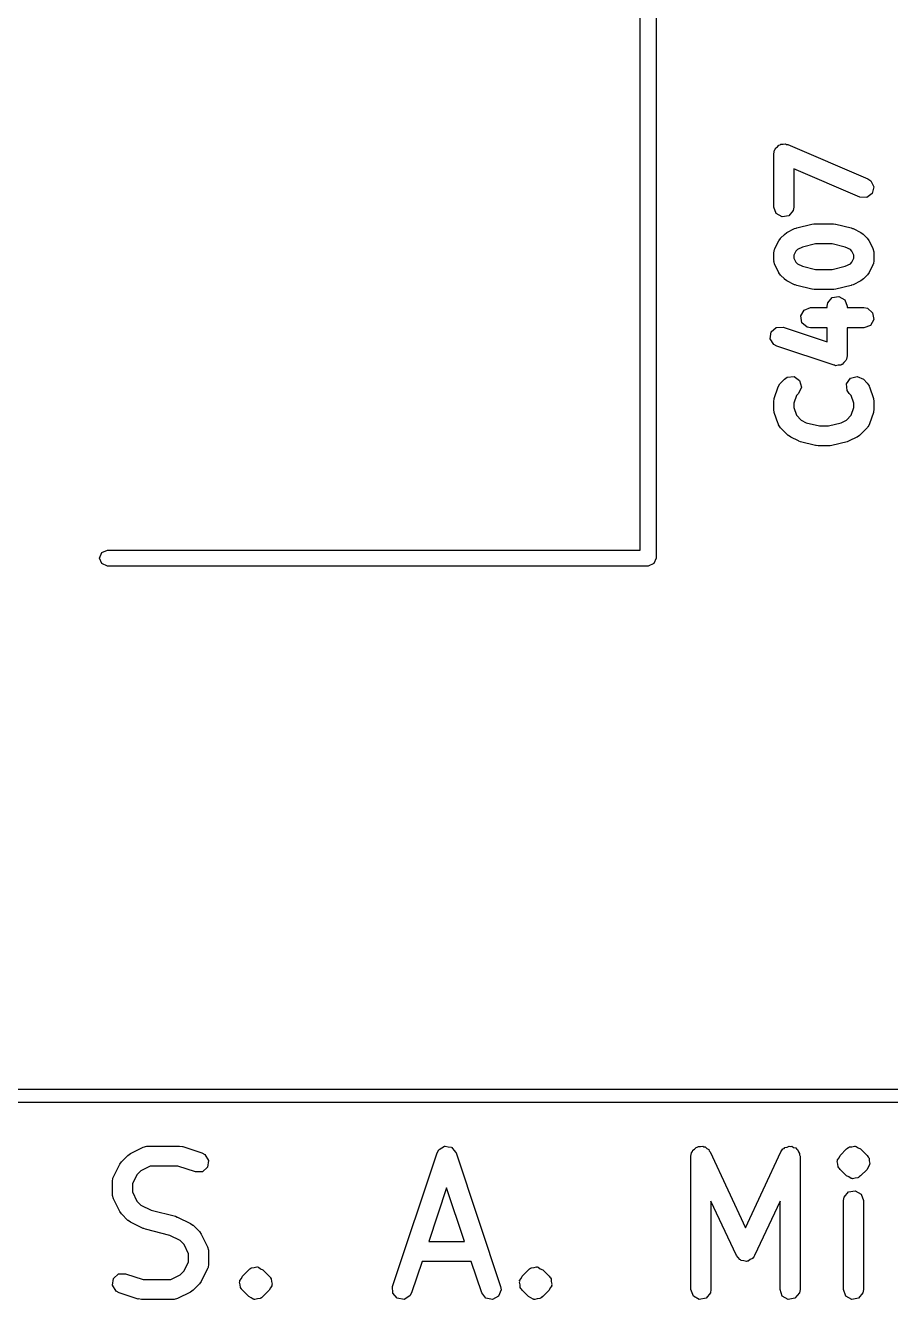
# Model space of a CAD drawing. Extents: x 59.1 to 150.6, y -119.5 to -80.2.
# Drawn here: x 128.1 to 134.58, y -119.53 to -109.98 of the extents above; entities that cross this region are included whole.
import ezdxf

# ---------------------------------------------------------------- set-up
doc = ezdxf.new("R2010")
doc.units = 0
doc.layers.add('BLACK', color=7, linetype='CONTINUOUS')

msp = doc.modelspace()

# ---------------------------------------------------------------- linework, layer by layer
at = {"layer": 'BLACK', "linetype": 'CONTINUOUS'}
for p, q in [((132.828, -104.516), (132.828, -113.972)), ((132.708, -113.912), (132.708, -104.541)), ((133.713, -110.917), (133.719, -110.91)), ((133.719, -110.91), (133.721, -110.902)), ((133.721, -110.902), (133.735, -110.891)), ((133.735, -110.891), (133.746, -110.878)), ((133.746, -110.878), (133.755, -110.876)), ((133.755, -110.876), (133.762, -110.871)), ((133.762, -110.871), (133.779, -110.872)), ((133.779, -110.872), (133.796, -110.869)), ((133.796, -110.869), (133.804, -110.873)), ((133.804, -110.873), (133.813, -110.874)), ((133.813, -110.874), (134.413, -111.131)), ((133.708, -110.943), (133.713, -110.917)), ((133.708, -111.343), (133.708, -110.943)), ((134.354, -111.269), (133.858, -111.056)), ((133.858, -111.056), (133.858, -111.343)), ((134.413, -111.131), (134.435, -111.145)), ((134.435, -111.145), (134.458, -111.191)), ((134.458, -111.191), (134.446, -111.241)), ((134.405, -111.272), (134.354, -111.269)), ((134.446, -111.241), (134.405, -111.272)), ((133.726, -111.391), (133.708, -111.343)), ((133.854, -111.368), (133.821, -111.408)), ((133.858, -111.343), (133.854, -111.368)), ((133.77, -111.416), (133.726, -111.391)), ((133.821, -111.408), (133.77, -111.416)), ((133.88, -111.498), (133.994, -111.47)), ((133.994, -111.47), (134.009, -111.469)), ((134.009, -111.469), (134.012, -111.468)), ((134.012, -111.468), (134.155, -111.468)), ((134.155, -111.468), (134.17, -111.47)), ((134.17, -111.47), (134.173, -111.47)), ((134.173, -111.47), (134.287, -111.498)), ((133.745, -111.595), (133.758, -111.577)), ((133.758, -111.577), (133.759, -111.575)), ((133.759, -111.575), (133.788, -111.547)), ((133.788, -111.547), (133.806, -111.534)), ((133.806, -111.534), (133.807, -111.533)), ((133.807, -111.533), (133.864, -111.504)), ((133.864, -111.504), (133.877, -111.5)), ((133.877, -111.5), (133.88, -111.498)), ((134.287, -111.498), (134.299, -111.504)), ((134.299, -111.504), (134.303, -111.504)), ((134.303, -111.504), (134.36, -111.533)), ((134.36, -111.533), (134.378, -111.546)), ((134.378, -111.546), (134.379, -111.547)), ((134.379, -111.547), (134.408, -111.575)), ((134.408, -111.575), (134.421, -111.594)), ((133.708, -111.685), (133.713, -111.66)), ((133.713, -111.66), (133.716, -111.656)), ((133.716, -111.652), (133.745, -111.595)), ((133.716, -111.656), (133.716, -111.652)), ((133.874, -111.673), (133.858, -111.703)), ((133.885, -111.661), (133.874, -111.673)), ((133.924, -111.642), (133.885, -111.661)), ((134.021, -111.618), (133.924, -111.642)), ((134.146, -111.618), (134.021, -111.618)), ((134.243, -111.642), (134.146, -111.618)), ((134.282, -111.661), (134.243, -111.642)), ((134.293, -111.673), (134.282, -111.661)), ((134.308, -111.703), (134.293, -111.673)), ((134.421, -111.594), (134.422, -111.595)), ((134.422, -111.595), (134.451, -111.652)), ((134.451, -111.652), (134.458, -111.677)), ((133.708, -111.743), (133.708, -111.685)), ((133.71, -111.747), (133.708, -111.743)), ((133.709, -111.751), (133.71, -111.747)), ((133.716, -111.776), (133.709, -111.751)), ((133.858, -111.703), (133.858, -111.725)), ((133.858, -111.725), (133.874, -111.755)), ((133.874, -111.755), (133.885, -111.767)), ((133.885, -111.767), (133.924, -111.786)), ((134.243, -111.786), (134.282, -111.767)), ((134.282, -111.767), (134.293, -111.755)), ((134.293, -111.755), (134.308, -111.725)), ((134.308, -111.725), (134.308, -111.703)), ((134.454, -111.768), (134.451, -111.772)), ((134.458, -111.743), (134.454, -111.768)), ((134.458, -111.677), (134.457, -111.681)), ((134.457, -111.681), (134.458, -111.685)), ((134.458, -111.685), (134.458, -111.743)), ((133.745, -111.833), (133.716, -111.776)), ((133.746, -111.834), (133.745, -111.833)), ((133.759, -111.853), (133.746, -111.834)), ((133.788, -111.881), (133.759, -111.853)), ((133.924, -111.786), (134.021, -111.81)), ((134.021, -111.81), (134.146, -111.81)), ((134.146, -111.81), (134.243, -111.786)), ((134.408, -111.853), (134.379, -111.881)), ((134.409, -111.851), (134.408, -111.853)), ((134.422, -111.833), (134.409, -111.851)), ((134.451, -111.776), (134.422, -111.833)), ((134.451, -111.772), (134.451, -111.776)), ((133.789, -111.882), (133.788, -111.881)), ((133.807, -111.895), (133.789, -111.882)), ((133.864, -111.924), (133.807, -111.895)), ((133.868, -111.924), (133.864, -111.924)), ((133.88, -111.93), (133.868, -111.924)), ((133.994, -111.958), (133.88, -111.93)), ((133.997, -111.958), (133.994, -111.958)), ((134.012, -111.96), (133.997, -111.958)), ((134.155, -111.96), (134.012, -111.96)), ((134.158, -111.959), (134.155, -111.96)), ((134.173, -111.958), (134.158, -111.959)), ((134.287, -111.93), (134.173, -111.958)), ((134.29, -111.928), (134.287, -111.93)), ((134.303, -111.924), (134.29, -111.928)), ((134.36, -111.895), (134.303, -111.924)), ((134.361, -111.894), (134.36, -111.895)), ((134.379, -111.881), (134.361, -111.894)), ((134.113, -112.06), (134.146, -112.02)), ((134.146, -112.02), (134.196, -112.012)), ((134.196, -112.012), (134.241, -112.037)), ((134.241, -112.037), (134.258, -112.085)), ((133.91, -112.158), (133.935, -112.114)), ((133.935, -112.114), (133.983, -112.096)), ((133.983, -112.096), (134.108, -112.096)), ((134.108, -112.085), (134.113, -112.06)), ((134.108, -112.096), (134.108, -112.085)), ((134.258, -112.085), (134.258, -112.096)), ((134.258, -112.096), (134.383, -112.096)), ((134.383, -112.096), (134.409, -112.101)), ((134.409, -112.101), (134.448, -112.134)), ((134.448, -112.134), (134.457, -112.184)), ((133.689, -112.278), (133.727, -112.244)), ((133.727, -112.244), (133.779, -112.243)), ((133.779, -112.243), (134.108, -112.353)), ((133.918, -112.209), (133.91, -112.158)), ((133.958, -112.242), (133.918, -112.209)), ((133.983, -112.246), (133.958, -112.242)), ((134.108, -112.246), (133.983, -112.246)), ((134.108, -112.353), (134.108, -112.246)), ((134.383, -112.246), (134.258, -112.246)), ((134.258, -112.246), (134.258, -112.457)), ((134.432, -112.229), (134.383, -112.246)), ((134.457, -112.184), (134.432, -112.229)), ((133.681, -112.329), (133.689, -112.278)), ((133.708, -112.373), (133.681, -112.329)), ((133.731, -112.385), (133.708, -112.373)), ((134.16, -112.528), (133.731, -112.385)), ((134.165, -112.528), (134.16, -112.528)), ((134.17, -112.531), (134.165, -112.528)), ((134.191, -112.527), (134.17, -112.531)), ((134.211, -112.527), (134.191, -112.527)), ((134.215, -112.523), (134.211, -112.527)), ((134.221, -112.522), (134.215, -112.523)), ((134.234, -112.506), (134.221, -112.522)), ((134.249, -112.493), (134.234, -112.506)), ((134.25, -112.487), (134.249, -112.493)), ((134.254, -112.483), (134.25, -112.487)), ((134.258, -112.457), (134.254, -112.483)), ((133.788, -112.632), (133.809, -112.617)), ((133.809, -112.617), (133.86, -112.613)), ((133.86, -112.613), (133.902, -112.642)), ((134.254, -112.666), (134.283, -112.624)), ((134.283, -112.624), (134.333, -112.611)), ((134.333, -112.611), (134.379, -112.632)), ((133.712, -112.776), (133.741, -112.69)), ((133.741, -112.69), (133.753, -112.667)), ((133.753, -112.667), (133.757, -112.665)), ((133.757, -112.665), (133.759, -112.661)), ((133.759, -112.661), (133.788, -112.632)), ((133.915, -112.692), (133.894, -112.738)), ((133.902, -112.642), (133.915, -112.692)), ((134.258, -112.717), (134.254, -112.666)), ((134.273, -112.738), (134.258, -112.717)), ((134.379, -112.632), (134.408, -112.661)), ((134.408, -112.661), (134.423, -112.682)), ((134.423, -112.682), (134.423, -112.687)), ((134.423, -112.687), (134.426, -112.69)), ((134.426, -112.69), (134.455, -112.776)), ((133.708, -112.8), (133.712, -112.778)), ((133.708, -112.857), (133.708, -112.8)), ((133.712, -112.778), (133.712, -112.776)), ((133.878, -112.755), (133.858, -112.812)), ((133.858, -112.812), (133.858, -112.845)), ((133.894, -112.738), (133.878, -112.755)), ((134.289, -112.755), (134.273, -112.738)), ((134.308, -112.812), (134.289, -112.755)), ((134.308, -112.845), (134.308, -112.812)), ((134.455, -112.776), (134.458, -112.798)), ((134.458, -112.798), (134.458, -112.8)), ((134.458, -112.8), (134.458, -112.857)), ((133.709, -112.858), (133.708, -112.857)), ((133.712, -112.881), (133.709, -112.858)), ((133.741, -112.966), (133.712, -112.881)), ((133.858, -112.845), (133.878, -112.902)), ((133.878, -112.902), (133.914, -112.938)), ((134.253, -112.938), (134.289, -112.902)), ((134.289, -112.902), (134.308, -112.845)), ((134.455, -112.881), (134.426, -112.966)), ((134.458, -112.857), (134.455, -112.879)), ((134.455, -112.879), (134.455, -112.881)), ((133.744, -112.97), (133.741, -112.966)), ((133.744, -112.974), (133.744, -112.97)), ((133.759, -112.996), (133.744, -112.974)), ((133.816, -113.053), (133.759, -112.996)), ((133.914, -112.938), (133.952, -112.958)), ((133.952, -112.958), (134.05, -112.982)), ((134.05, -112.982), (134.117, -112.982)), ((134.117, -112.982), (134.214, -112.958)), ((134.214, -112.958), (134.253, -112.938)), ((134.408, -112.996), (134.351, -113.053)), ((134.41, -112.992), (134.408, -112.996)), ((134.414, -112.989), (134.41, -112.992)), ((134.426, -112.966), (134.414, -112.989)), ((133.818, -113.053), (133.816, -113.053)), ((133.836, -113.067), (133.818, -113.053)), ((133.893, -113.095), (133.836, -113.067)), ((133.896, -113.096), (133.893, -113.095)), ((133.908, -113.101), (133.896, -113.096)), ((134.022, -113.13), (133.908, -113.101)), ((134.259, -113.101), (134.144, -113.13)), ((134.262, -113.099), (134.259, -113.101)), ((134.274, -113.095), (134.262, -113.099)), ((134.331, -113.067), (134.274, -113.095)), ((134.332, -113.066), (134.331, -113.067)), ((134.351, -113.053), (134.332, -113.066)), ((134.026, -113.129), (134.022, -113.13)), ((134.041, -113.132), (134.026, -113.129)), ((134.126, -113.132), (134.041, -113.132)), ((134.13, -113.131), (134.126, -113.132)), ((134.144, -113.13), (134.13, -113.131)), ((128.658, -113.972), (128.676, -113.93)), ((128.676, -113.93), (128.718, -113.912)), ((128.718, -113.912), (132.708, -113.912)), ((128.676, -114.014), (128.658, -113.972)), ((128.718, -114.032), (128.676, -114.014)), ((132.768, -114.032), (128.718, -114.032)), ((132.81, -114.014), (132.768, -114.032)), ((132.828, -113.972), (132.81, -114.014)), ((75, -117.95), (149, -117.95)), ((149, -118.05), (75, -118.05)), ((128.824, -118.495), (128.872, -118.447)), ((128.872, -118.447), (128.89, -118.434)), ((128.89, -118.434), (128.891, -118.433)), ((128.891, -118.433), (128.987, -118.385)), ((128.987, -118.385), (129.012, -118.378)), ((129.012, -118.378), (129.016, -118.379)), ((129.016, -118.379), (129.02, -118.377)), ((129.02, -118.377), (129.258, -118.377)), ((129.258, -118.377), (129.28, -118.381)), ((129.28, -118.381), (129.282, -118.381)), ((129.282, -118.381), (129.425, -118.429)), ((129.425, -118.429), (129.448, -118.441)), ((129.448, -118.441), (129.475, -118.485)), ((130.854, -119.429), (131.187, -118.429)), ((131.187, -118.429), (131.2, -118.406)), ((131.2, -118.406), (131.201, -118.405)), ((131.201, -118.405), (131.202, -118.403)), ((131.202, -118.403), (131.223, -118.391)), ((131.223, -118.391), (131.243, -118.379)), ((131.243, -118.379), (131.245, -118.379)), ((131.245, -118.379), (131.247, -118.378)), ((131.247, -118.378), (131.271, -118.383)), ((131.271, -118.383), (131.294, -118.386)), ((131.294, -118.386), (131.295, -118.388)), ((131.295, -118.388), (131.298, -118.388)), ((131.298, -118.388), (131.312, -118.407)), ((131.312, -118.407), (131.328, -118.425)), ((131.328, -118.425), (131.328, -118.427)), ((131.328, -118.427), (131.329, -118.429)), ((131.329, -118.429), (131.663, -119.429)), ((133.088, -118.452), (133.093, -118.427)), ((133.088, -119.452), (133.088, -118.452)), ((133.093, -118.427), (133.099, -118.419)), ((133.099, -118.419), (133.102, -118.409)), ((133.102, -118.409), (133.115, -118.4)), ((133.115, -118.4), (133.126, -118.387)), ((133.126, -118.387), (133.135, -118.386)), ((133.135, -118.386), (133.144, -118.38)), ((133.144, -118.38), (133.16, -118.381)), ((133.16, -118.381), (133.176, -118.379)), ((133.176, -118.379), (133.185, -118.384)), ((133.185, -118.384), (133.195, -118.384)), ((133.195, -118.384), (133.206, -118.396)), ((133.206, -118.396), (133.221, -118.404)), ((133.221, -118.404), (133.224, -118.414)), ((133.224, -118.414), (133.231, -118.421)), ((133.231, -118.421), (133.496, -118.989)), ((133.496, -118.989), (133.762, -118.421)), ((133.762, -118.421), (133.777, -118.399)), ((133.777, -118.399), (133.786, -118.395)), ((133.786, -118.395), (133.792, -118.387)), ((133.792, -118.387), (133.808, -118.385)), ((133.808, -118.385), (133.823, -118.378)), ((133.823, -118.378), (133.833, -118.38)), ((133.833, -118.38), (133.843, -118.379)), ((133.843, -118.379), (133.857, -118.387)), ((133.857, -118.387), (133.873, -118.391)), ((133.873, -118.391), (133.879, -118.399)), ((133.879, -118.399), (133.887, -118.404)), ((133.887, -118.404), (133.893, -118.42)), ((133.893, -118.42), (133.902, -118.433)), ((133.902, -118.433), (133.901, -118.443)), ((133.901, -118.443), (133.905, -118.452)), ((133.905, -118.452), (133.905, -119.452)), ((134.197, -118.465), (134.205, -118.447)), ((134.205, -118.447), (134.253, -118.399)), ((134.253, -118.399), (134.261, -118.394)), ((134.261, -118.394), (134.263, -118.391)), ((134.263, -118.391), (134.266, -118.39)), ((134.266, -118.39), (134.268, -118.387)), ((134.266, -118.39), (134.266, -118.39)), ((134.268, -118.387), (134.27, -118.387)), ((134.27, -118.387), (134.274, -118.384)), ((134.274, -118.384), (134.294, -118.383)), ((134.294, -118.383), (134.312, -118.378)), ((134.312, -118.378), (134.316, -118.379)), ((134.316, -118.379), (134.319, -118.379)), ((134.319, -118.379), (134.322, -118.38)), ((134.322, -118.38), (134.325, -118.38)), ((134.325, -118.38), (134.341, -118.391)), ((134.341, -118.391), (134.359, -118.399)), ((134.359, -118.399), (134.407, -118.447)), ((134.407, -118.447), (134.412, -118.455)), ((128.763, -118.609), (128.81, -118.514)), ((128.81, -118.514), (128.824, -118.496)), ((128.824, -118.496), (128.824, -118.495)), ((129.038, -118.527), (128.969, -118.562)), ((129.246, -118.527), (129.038, -118.527)), ((129.377, -118.571), (129.246, -118.527)), ((129.467, -118.536), (129.429, -118.57)), ((129.475, -118.485), (129.467, -118.536)), ((134.184, -118.493), (134.186, -118.487)), ((134.189, -118.512), (134.184, -118.493)), ((134.186, -118.481), (134.197, -118.465)), ((134.186, -118.487), (134.186, -118.481)), ((134.19, -118.532), (134.189, -118.512)), ((134.196, -118.54), (134.19, -118.532)), ((134.197, -118.543), (134.196, -118.54)), ((134.2, -118.545), (134.197, -118.543)), ((134.205, -118.553), (134.2, -118.545)), ((134.415, -118.535), (134.407, -118.553)), ((134.412, -118.455), (134.415, -118.457)), ((134.415, -118.457), (134.416, -118.46)), ((134.426, -118.519), (134.415, -118.535)), ((134.416, -118.46), (134.422, -118.468)), ((134.422, -118.468), (134.423, -118.488)), ((134.423, -118.488), (134.428, -118.507)), ((134.428, -118.507), (134.425, -118.513)), ((134.425, -118.513), (134.426, -118.519)), ((128.755, -118.643), (128.759, -118.617)), ((128.755, -118.738), (128.755, -118.643)), ((128.759, -118.617), (128.762, -118.614)), ((128.762, -118.614), (128.763, -118.609)), ((128.939, -118.592), (128.905, -118.661)), ((128.969, -118.562), (128.939, -118.592)), ((129.429, -118.57), (129.377, -118.571)), ((134.253, -118.601), (134.205, -118.553)), ((134.271, -118.609), (134.253, -118.601)), ((134.287, -118.62), (134.271, -118.609)), ((134.29, -118.62), (134.287, -118.62)), ((134.293, -118.621), (134.29, -118.62)), ((134.296, -118.621), (134.293, -118.621)), ((134.299, -118.622), (134.296, -118.621)), ((134.318, -118.617), (134.299, -118.622)), ((134.338, -118.616), (134.318, -118.617)), ((134.341, -118.613), (134.338, -118.616)), ((134.343, -118.613), (134.341, -118.613)), ((134.346, -118.61), (134.343, -118.613)), ((134.349, -118.609), (134.346, -118.61)), ((134.346, -118.61), (134.346, -118.61)), ((134.351, -118.606), (134.349, -118.609)), ((134.359, -118.601), (134.351, -118.606)), ((134.407, -118.553), (134.359, -118.601)), ((128.756, -118.742), (128.755, -118.738)), ((128.905, -118.661), (128.905, -118.72)), ((128.905, -118.72), (128.939, -118.789)), ((131.258, -118.69), (131.124, -119.092)), ((131.392, -119.092), (131.258, -118.69)), ((134.235, -118.76), (134.268, -118.721)), ((134.268, -118.721), (134.319, -118.712)), ((134.319, -118.712), (134.363, -118.738)), ((134.363, -118.738), (134.381, -118.786)), ((128.755, -118.747), (128.756, -118.742)), ((128.763, -118.772), (128.755, -118.747)), ((128.81, -118.867), (128.763, -118.772)), ((128.939, -118.789), (128.969, -118.819)), ((128.969, -118.819), (129.046, -118.858)), ((133.428, -119.198), (133.238, -118.79)), ((133.238, -118.79), (133.238, -119.452)), ((133.755, -118.79), (133.564, -119.198)), ((133.755, -119.452), (133.755, -118.79)), ((134.231, -118.786), (134.235, -118.76)), ((134.231, -119.452), (134.231, -118.786)), ((134.381, -118.786), (134.381, -119.452)), ((128.811, -118.868), (128.81, -118.867)), ((128.824, -118.886), (128.811, -118.868)), ((128.872, -118.934), (128.824, -118.886)), ((129.046, -118.858), (129.229, -118.903)), ((129.229, -118.903), (129.241, -118.909)), ((129.241, -118.909), (129.244, -118.909)), ((129.244, -118.909), (129.339, -118.957)), ((128.873, -118.935), (128.872, -118.934)), ((128.891, -118.948), (128.873, -118.935)), ((128.987, -118.996), (128.891, -118.948)), ((128.99, -118.996), (128.987, -118.996)), ((129.002, -119.001), (128.99, -118.996)), ((129.185, -119.047), (129.002, -119.001)), ((129.339, -118.957), (129.358, -118.97)), ((129.358, -118.97), (129.359, -118.971)), ((129.359, -118.971), (129.407, -119.018)), ((129.407, -119.018), (129.419, -119.037)), ((129.262, -119.085), (129.185, -119.047)), ((129.292, -119.116), (129.262, -119.085)), ((129.326, -119.184), (129.292, -119.116)), ((129.419, -119.037), (129.421, -119.038)), ((129.421, -119.038), (129.468, -119.133)), ((131.124, -119.092), (131.392, -119.092)), ((129.326, -119.244), (129.326, -119.184)), ((129.468, -119.133), (129.476, -119.158)), ((129.476, -119.158), (129.475, -119.162)), ((129.475, -119.162), (129.476, -119.167)), ((129.476, -119.167), (129.476, -119.262)), ((133.442, -119.212), (133.428, -119.198)), ((133.453, -119.228), (133.442, -119.212)), ((133.555, -119.212), (133.549, -119.22)), ((133.558, -119.21), (133.555, -119.212)), ((133.559, -119.206), (133.558, -119.21)), ((133.564, -119.198), (133.559, -119.206)), ((129.292, -119.313), (129.326, -119.244)), ((129.468, -119.295), (129.421, -119.391)), ((129.469, -119.291), (129.468, -119.295)), ((129.472, -119.288), (129.469, -119.291)), ((129.476, -119.262), (129.472, -119.288)), ((129.729, -119.352), (129.777, -119.304)), ((129.777, -119.304), (129.785, -119.298)), ((129.785, -119.298), (129.787, -119.296)), ((129.787, -119.296), (129.79, -119.295)), ((129.79, -119.295), (129.792, -119.292)), ((129.79, -119.295), (129.79, -119.295)), ((129.792, -119.292), (129.794, -119.292)), ((129.794, -119.292), (129.798, -119.289)), ((129.798, -119.289), (129.817, -119.287)), ((129.817, -119.287), (129.836, -119.282)), ((129.836, -119.282), (129.839, -119.284)), ((129.839, -119.284), (129.843, -119.283)), ((129.843, -119.283), (129.846, -119.285)), ((129.846, -119.285), (129.849, -119.285)), ((129.849, -119.285), (129.865, -119.296)), ((129.865, -119.296), (129.883, -119.304)), ((129.883, -119.304), (129.93, -119.352)), ((131.074, -119.242), (130.996, -119.476)), ((131.442, -119.242), (131.074, -119.242)), ((131.521, -119.476), (131.442, -119.242)), ((131.824, -119.352), (131.872, -119.304)), ((131.872, -119.304), (131.88, -119.298)), ((131.88, -119.298), (131.882, -119.296)), ((131.882, -119.296), (131.885, -119.295)), ((131.885, -119.295), (131.887, -119.292)), ((131.885, -119.295), (131.885, -119.295)), ((131.887, -119.292), (131.889, -119.292)), ((131.889, -119.292), (131.893, -119.289)), ((131.893, -119.289), (131.913, -119.287)), ((131.913, -119.287), (131.932, -119.282)), ((131.932, -119.282), (131.935, -119.284)), ((131.935, -119.284), (131.938, -119.283)), ((131.938, -119.283), (131.941, -119.285)), ((131.941, -119.285), (131.944, -119.285)), ((131.944, -119.285), (131.96, -119.296)), ((131.96, -119.296), (131.978, -119.304)), ((131.978, -119.304), (132.026, -119.352)), ((133.46, -119.23), (133.453, -119.228)), ((133.465, -119.235), (133.46, -119.23)), ((133.484, -119.236), (133.465, -119.235)), ((133.503, -119.241), (133.484, -119.236)), ((133.509, -119.239), (133.503, -119.241)), ((133.516, -119.239), (133.509, -119.239)), ((133.532, -119.228), (133.516, -119.239)), ((133.549, -119.22), (133.532, -119.228)), ((128.756, -119.42), (128.764, -119.369)), ((128.764, -119.369), (128.802, -119.335)), ((128.802, -119.335), (128.853, -119.334)), ((128.853, -119.334), (128.985, -119.377)), ((128.985, -119.377), (129.193, -119.377)), ((129.193, -119.377), (129.262, -119.343)), ((129.262, -119.343), (129.292, -119.313)), ((129.421, -119.391), (129.407, -119.409)), ((129.707, -119.398), (129.71, -119.392)), ((129.712, -119.417), (129.707, -119.398)), ((129.71, -119.385), (129.721, -119.369)), ((129.71, -119.392), (129.71, -119.385)), ((129.721, -119.369), (129.729, -119.352)), ((129.93, -119.352), (129.936, -119.36)), ((129.936, -119.36), (129.939, -119.362)), ((129.939, -119.362), (129.94, -119.365)), ((129.94, -119.365), (129.945, -119.373)), ((129.945, -119.373), (129.947, -119.392)), ((129.947, -119.392), (129.952, -119.411)), ((131.803, -119.398), (131.806, -119.392)), ((131.808, -119.417), (131.803, -119.398)), ((131.805, -119.385), (131.816, -119.369)), ((131.806, -119.392), (131.805, -119.385)), ((131.816, -119.369), (131.824, -119.352)), ((132.026, -119.352), (132.031, -119.36)), ((132.031, -119.36), (132.034, -119.362)), ((132.034, -119.362), (132.035, -119.365)), ((132.035, -119.365), (132.041, -119.373)), ((132.041, -119.373), (132.042, -119.392)), ((132.042, -119.392), (132.047, -119.411)), ((128.783, -119.464), (128.756, -119.42)), ((128.806, -119.476), (128.783, -119.464)), ((128.949, -119.524), (128.806, -119.476)), ((129.339, -119.472), (129.244, -119.519)), ((129.341, -119.471), (129.339, -119.472)), ((129.359, -119.458), (129.341, -119.471)), ((129.407, -119.41), (129.359, -119.458)), ((129.407, -119.409), (129.407, -119.41)), ((129.714, -119.436), (129.712, -119.417)), ((129.72, -119.445), (129.714, -119.436)), ((129.721, -119.448), (129.72, -119.445)), ((129.723, -119.45), (129.721, -119.448)), ((129.729, -119.458), (129.723, -119.45)), ((129.777, -119.505), (129.729, -119.458)), ((129.93, -119.458), (129.883, -119.505)), ((129.939, -119.44), (129.93, -119.458)), ((129.95, -119.424), (129.939, -119.44)), ((129.952, -119.411), (129.949, -119.417)), ((129.949, -119.417), (129.95, -119.424)), ((130.855, -119.48), (130.854, -119.429)), ((130.889, -119.518), (130.855, -119.48)), ((130.984, -119.499), (130.94, -119.526)), ((130.996, -119.476), (130.984, -119.499)), ((131.552, -119.516), (131.521, -119.476)), ((131.648, -119.502), (131.603, -119.527)), ((131.667, -119.454), (131.648, -119.502)), ((131.663, -119.429), (131.667, -119.454)), ((131.809, -119.436), (131.808, -119.417)), ((131.815, -119.445), (131.809, -119.436)), ((131.816, -119.448), (131.815, -119.445)), ((131.819, -119.45), (131.816, -119.448)), ((131.824, -119.458), (131.819, -119.45)), ((131.872, -119.505), (131.824, -119.458)), ((132.026, -119.458), (131.978, -119.505)), ((132.034, -119.44), (132.026, -119.458)), ((132.045, -119.424), (132.034, -119.44)), ((132.047, -119.411), (132.044, -119.417)), ((132.044, -119.417), (132.045, -119.424)), ((133.106, -119.501), (133.088, -119.452)), ((133.15, -119.526), (133.106, -119.501)), ((133.234, -119.478), (133.201, -119.517)), ((133.238, -119.452), (133.234, -119.478)), ((133.772, -119.501), (133.755, -119.452)), ((133.817, -119.526), (133.772, -119.501)), ((133.9, -119.478), (133.867, -119.517)), ((133.905, -119.452), (133.9, -119.478)), ((134.248, -119.501), (134.231, -119.452)), ((134.293, -119.526), (134.248, -119.501)), ((134.376, -119.478), (134.343, -119.517)), ((134.381, -119.452), (134.376, -119.478)), ((128.951, -119.523), (128.949, -119.524)), ((128.973, -119.527), (128.951, -119.523)), ((129.211, -119.527), (128.973, -119.527)), ((129.215, -119.526), (129.211, -119.527)), ((129.219, -119.527), (129.215, -119.526)), ((129.244, -119.519), (129.219, -119.527)), ((129.794, -119.514), (129.777, -119.505)), ((129.81, -119.525), (129.794, -119.514)), ((129.814, -119.525), (129.81, -119.525)), ((129.817, -119.526), (129.814, -119.525)), ((129.82, -119.526), (129.817, -119.526)), ((129.823, -119.527), (129.82, -119.526)), ((129.842, -119.522), (129.823, -119.527)), ((129.861, -119.52), (129.842, -119.522)), ((129.865, -119.518), (129.861, -119.52)), ((129.867, -119.517), (129.865, -119.518)), ((129.869, -119.515), (129.867, -119.517)), ((129.87, -119.515), (129.869, -119.515)), ((129.873, -119.514), (129.87, -119.515)), ((129.875, -119.511), (129.873, -119.514)), ((129.883, -119.505), (129.875, -119.511)), ((130.94, -119.526), (130.889, -119.518)), ((131.603, -119.527), (131.552, -119.516)), ((131.89, -119.514), (131.872, -119.505)), ((131.906, -119.525), (131.89, -119.514)), ((131.909, -119.525), (131.906, -119.525)), ((131.912, -119.526), (131.909, -119.525)), ((131.915, -119.526), (131.912, -119.526)), ((131.918, -119.527), (131.915, -119.526)), ((131.937, -119.522), (131.918, -119.527)), ((131.957, -119.52), (131.937, -119.522)), ((131.961, -119.518), (131.957, -119.52)), ((131.963, -119.517), (131.961, -119.518)), ((131.965, -119.515), (131.963, -119.517)), ((131.968, -119.514), (131.965, -119.515)), ((131.965, -119.515), (131.965, -119.515)), ((131.97, -119.511), (131.968, -119.514)), ((131.978, -119.505), (131.97, -119.511)), ((133.201, -119.517), (133.15, -119.526)), ((133.867, -119.517), (133.817, -119.526)), ((134.343, -119.517), (134.293, -119.526))]:
    msp.add_line(p, q, dxfattribs=at)

doc.saveas('drawing.dxf')
